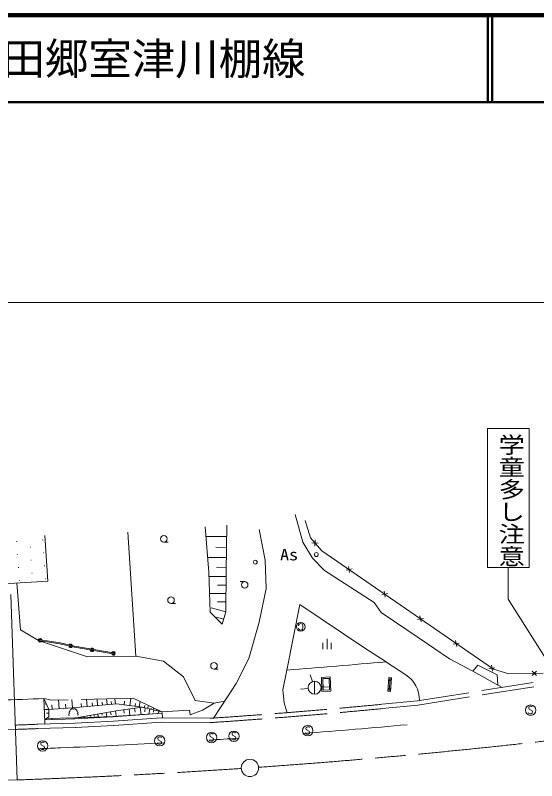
# Model space of a CAD drawing. Units: millimetres, scale not verified. Extents: x 40000 to 680000, y 20000 to 380000.
# Drawn here: x 243323 to 303372, y 291896 to 380000 of the extents above; entities that cross this region are included whole.
import ezdxf
from ezdxf.enums import TextEntityAlignment as Align

# ---------------------------------------------------------------- set-up
doc = ezdxf.new("R2010")
doc.units = ezdxf.units.MM
doc.header["$LTSCALE"] = 1000
doc.linetypes.add('CHAIN', pattern=[18.5, 12, -1.5, 3.5, -1.5])
doc.linetypes.add('DASHED', pattern=[7.5, 6, -1.5])
for name, color, linetype, lineweight in [('M-BGD', 7, 'Continuous', 13), ('M-BMK', 2, 'CHAIN', 13), ('M-STR-HTXT', 7, 'Continuous', 13), ('M-STR-STRC', 7, 'Continuous', 13), ('M-TTL', 2, 'Continuous', 140), ('M-TTL-LINE', 7, 'Continuous', 50)]:
    doc.layers.add(name, color=color, linetype=linetype, lineweight=lineweight)
doc.layers.add('M-TTL-TXT', color=7, linetype='Continuous')
doc.styles.add('@ＭＳ 明朝', font='')
doc.styles.add('ＭＳ ゴシック', font='')
doc.styles.add('ＭＳ 明朝', font='')
doc.styles.get('@ＭＳ 明朝').set_extended_font_data('@MS Mincho')
doc.styles.get('ＭＳ ゴシック').set_extended_font_data('MS Gothic')
doc.styles.get('ＭＳ 明朝').set_extended_font_data('MS Mincho')

msp = doc.modelspace()

# ---------------------------------------------------------------- linework, layer by layer
at = {"layer": 'M-BGD'}
for p, q in [((275564, 322523), (276444, 319353)), ((277318, 319849), (276718, 321848)), ((267693, 321299), (267616, 315995)), ((272107, 317266), (271421, 320819)), ((247064, 314879), (246722, 320118)), ((257219, 306212), (256288, 320491)), ((267674, 319989), (265287, 320024)), ((278626, 318367), (277318, 319849)), ((243522, 319419), (243477, 319441)), ((246516, 319615), (246471, 319636)), ((260426, 319355), (260926, 319355)), ((276444, 319353), (277561, 317514)), ((278189, 319239), (277484, 319283)), ((277859, 319614), (277814, 318908)), ((245068, 318768), (245023, 318790)), ((246613, 318118), (246568, 318139)), ((267656, 318751), (266418, 318769)), ((298395, 304715), (278626, 318367)), ((243620, 317923), (243575, 317944)), ((245165, 317272), (245120, 317293)), ((267639, 317571), (265481, 317603)), ((272207, 314012), (272107, 317266)), ((277561, 317514), (278944, 316098)), ((243717, 316426), (243672, 316447)), ((246711, 316621), (246666, 316643)), ((267623, 316447), (266499, 316464)), ((281695, 316551), (281822, 315856)), ((245263, 315775), (245218, 315797)), ((267608, 315394), (265633, 315419)), ((267616, 315995), (267556, 311340)), ((278944, 316098), (284645, 312417)), ((282106, 316267), (281411, 316140)), ((247064, 314879), (235939, 314154)), ((243903, 309249), (243495, 314668)), ((243815, 314929), (243770, 314950)), ((246809, 315124), (246763, 315146)), ((269733, 314822), (269233, 314812)), ((267596, 314401), (266604, 314414)), ((271408, 310143), (272207, 314012)), ((285809, 313710), (285937, 313015)), ((267583, 313431), (265692, 313455)), ((286221, 313426), (285525, 313299)), ((261259, 312299), (261759, 312299)), ((267571, 312481), (266621, 312493)), ((276083, 312187), (274599, 304635)), ((283594, 307161), (276083, 312187)), ((284645, 312417), (285475, 311271)), ((267556, 311340), (265873, 311800)), ((267556, 311340), (267164, 309906)), ((285475, 311271), (289739, 308385)), ((267326, 310499), (266485, 310729)), ((270223, 305977), (271408, 310143)), ((290335, 310585), (289640, 310458)), ((289924, 310869), (290051, 310173)), ((245982, 308017), (243903, 309249)), ((276442, 309478), (276437, 309728)), ((289739, 308385), (293330, 305942)), ((246000, 308136), (245982, 308017)), ((245982, 308017), (248465, 307645)), ((251648, 306166), (245982, 308017)), ((248488, 307763), (246000, 308136)), ((248465, 307645), (250132, 307248)), ((250156, 307366), (248488, 307763)), ((278754, 307754), (278754, 307034)), ((279234, 308234), (279234, 307034)), ((279714, 307754), (279714, 307034)), ((294450, 307744), (293754, 307616)), ((294038, 308028), (294165, 307332)), ((250132, 307248), (254805, 306452)), ((254825, 306571), (250156, 307366)), ((286020, 305583), (283594, 307161)), ((257219, 306224), (251648, 306166)), ((254805, 306452), (254825, 306571)), ((260400, 305655), (257219, 306224)), ((268776, 303096), (270223, 305977)), ((293330, 305942), (296024, 304522)), ((262698, 303852), (260400, 305655)), ((286013, 305583), (288289, 304097)), ((296024, 304522), (296580, 305200)), ((296580, 305200), (298821, 304095)), ((298564, 304903), (297868, 304775)), ((298152, 305187), (298280, 304491)), ((266205, 304742), (266705, 304742)), ((274149, 302343), (274599, 304635)), ((277543, 303309), (277264, 304097)), ((296024, 304522), (299412, 302639)), ((300178, 304208), (298395, 304715)), ((298901, 302923), (298821, 304095)), ((304106, 304257), (300178, 304208)), ((302853, 304491), (303360, 303998)), ((303353, 304498), (302860, 303991)), ((264049, 301145), (262698, 303852)), ((267759, 301546), (268776, 303096)), ((277795, 303349), (277795, 301849)), ((278584, 303785), (279605, 303834)), ((278584, 303785), (278626, 302166)), ((278738, 303642), (279459, 303677)), ((278738, 303642), (278772, 302323)), ((279459, 303677), (279494, 302358)), ((279605, 303834), (279648, 302215)), ((286332, 303762), (286246, 302188)), ((286332, 303762), (286631, 303745)), ((286397, 302205), (286480, 303728)), ((286418, 303505), (286412, 303405)), ((286412, 303405), (286512, 303400)), ((286418, 303505), (286518, 303500)), ((286512, 303400), (286518, 303500)), ((286631, 303745), (286545, 302171)), ((274188, 301954), (274149, 302343)), ((277059, 302521), (276172, 302429)), ((278551, 302644), (279397, 302695)), ((278626, 302166), (279648, 302215)), ((278772, 302323), (279494, 302358)), ((286365, 302530), (286359, 302430)), ((286359, 302430), (286459, 302425)), ((286365, 302530), (286464, 302525)), ((286459, 302425), (286464, 302525)), ((246622, 301352), (246719, 298623)), ((247167, 300104), (246622, 301352)), ((254860, 300744), (254805, 301335)), ((256521, 300552), (256628, 301375)), ((266161, 299108), (267759, 301546)), ((274296, 300875), (274188, 301954)), ((286246, 302188), (286545, 302171)), ((246894, 300728), (246770, 300723)), ((247562, 300130), (247529, 300636)), ((248372, 300183), (248306, 301195)), ((249154, 300234), (249123, 300707)), ((249910, 300284), (249848, 301229)), ((249910, 300284), (254966, 300754)), ((250932, 300379), (250894, 300790)), ((251590, 300440), (251514, 301262)), ((252213, 300498), (252178, 300866)), ((252802, 300553), (252733, 301289)), ((253360, 300605), (253329, 300934)), ((253887, 300654), (253826, 301313)), ((254387, 300700), (254359, 300995)), ((257931, 300369), (254966, 300754)), ((255862, 300637), (255916, 301049)), ((257125, 300474), (257164, 300775)), ((257607, 300411), (257685, 301013)), ((258173, 300312), (258227, 300568)), ((258564, 300221), (258648, 300565)), ((266231, 300818), (264049, 301145)), ((266231, 300818), (264893, 300020)), ((267437, 301055), (266231, 300818)), ((274576, 299950), (274296, 300875)), ((274576, 299950), (274296, 300875)), ((302628, 300469), (302484, 300397)), ((302724, 300469), (302628, 300469)), ((302820, 300445), (302724, 300469)), ((302868, 300397), (302820, 300445)), ((247167, 300104), (246667, 300086)), ((247182, 299668), (246933, 299659)), ((247167, 300104), (249910, 300284)), ((247167, 300104), (247198, 299232)), ((250316, 299141), (254951, 299949)), ((252824, 299578), (252885, 299229)), ((253286, 299658), (253324, 299437)), ((253776, 299743), (253859, 299263)), ((254298, 299834), (254358, 299486)), ((260223, 299651), (254596, 299288)), ((260223, 299651), (254600, 299230)), ((254847, 299929), (254954, 299311)), ((254951, 299949), (257931, 300369)), ((255818, 300071), (255876, 299655)), ((256422, 300156), (256527, 299412)), ((257046, 300244), (257110, 299794)), ((257692, 300335), (257810, 299495)), ((257931, 300369), (260214, 299835)), ((258285, 300286), (258254, 299825)), ((258789, 300168), (258730, 299555)), ((258941, 300133), (258959, 300246)), ((259220, 300068), (259252, 300284)), ((259297, 300050), (259252, 299783)), ((259565, 299987), (259582, 300062)), ((259873, 299915), (259818, 299625)), ((263398, 300030), (260214, 299835)), ((260214, 299835), (260223, 299651)), ((260223, 299651), (260261, 299141)), ((263472, 299481), (263398, 300030)), ((264893, 300020), (263472, 299481)), ((274576, 299950), (274642, 299729)), ((302436, 299677), (302388, 299749)), ((302580, 299605), (302436, 299677)), ((302484, 300397), (302460, 300253)), ((302460, 300253), (302508, 300133)), ((302508, 300133), (302844, 299941)), ((302748, 299605), (302580, 299605)), ((302868, 299677), (302748, 299605)), ((302844, 299941), (302892, 299821)), ((302892, 299821), (302868, 299677)), ((246934, 299063), (246709, 298919)), ((250200, 299034), (246709, 298919)), ((247198, 299232), (246934, 299063)), ((250195, 299137), (246934, 299063)), ((247549, 298947), (247545, 299077)), ((248797, 299047), (248795, 299105)), ((250048, 299029), (250045, 299134)), ((254596, 299288), (250195, 299137)), ((254600, 299230), (250200, 299034)), ((250570, 299186), (250576, 299150)), ((250892, 299242), (250900, 299194)), ((251233, 299301), (251255, 299174)), ((251295, 299130), (251294, 299175)), ((251596, 299364), (251611, 299274)), ((251981, 299431), (252021, 299200)), ((252390, 299502), (252418, 299339)), ((252546, 299139), (252542, 299218)), ((253792, 299234), (253791, 299260)), ((255043, 299263), (255039, 299316)), ((276817, 298037), (276793, 297893)), ((276793, 297893), (276841, 297773)), ((276961, 298109), (276817, 298037)), ((277057, 298109), (276961, 298109)), ((277153, 298085), (277057, 298109)), ((277201, 298037), (277153, 298085)), ((259904, 296952), (259760, 296880)), ((260000, 296952), (259904, 296952)), ((260096, 296928), (260000, 296952)), ((260144, 296880), (260096, 296928)), ((265740, 297238), (265716, 297094)), ((265716, 297094), (265764, 296974)), ((265884, 297310), (265740, 297238)), ((265764, 296974), (266100, 296782)), ((265980, 297310), (265884, 297310)), ((266076, 297286), (265980, 297310)), ((266124, 297238), (266076, 297286)), ((268312, 297399), (268288, 297255)), ((268288, 297255), (268336, 297135)), ((268456, 297471), (268312, 297399)), ((268336, 297135), (268672, 296943)), ((268552, 297471), (268456, 297471)), ((268648, 297447), (268552, 297471)), ((268696, 297399), (268648, 297447)), ((268672, 296943), (268720, 296823)), ((276769, 297317), (276721, 297389)), ((276913, 297245), (276769, 297317)), ((276841, 297773), (277177, 297581)), ((277081, 297245), (276913, 297245)), ((277201, 297317), (277081, 297245)), ((277177, 297581), (277225, 297461)), ((277225, 297461), (277201, 297317)), ((246281, 296277), (246257, 296133)), ((246257, 296133), (246305, 296013)), ((246425, 296349), (246281, 296277)), ((246521, 296349), (246425, 296349)), ((246617, 296325), (246521, 296349)), ((246665, 296277), (246617, 296325)), ((259712, 296160), (259664, 296232)), ((259856, 296088), (259712, 296160)), ((259760, 296880), (259736, 296736)), ((259736, 296736), (259784, 296616)), ((259784, 296616), (260120, 296424)), ((260024, 296088), (259856, 296088)), ((260144, 296160), (260024, 296088)), ((260120, 296424), (260168, 296304)), ((260168, 296304), (260144, 296160)), ((265692, 296518), (265644, 296590)), ((265836, 296446), (265692, 296518)), ((266004, 296446), (265836, 296446)), ((266124, 296518), (266004, 296446)), ((266100, 296782), (266148, 296662)), ((266148, 296662), (266124, 296518)), ((268264, 296679), (268216, 296751)), ((268408, 296607), (268264, 296679)), ((268576, 296607), (268408, 296607)), ((268696, 296679), (268576, 296607)), ((268720, 296823), (268696, 296679)), ((246233, 295557), (246185, 295629)), ((246377, 295485), (246233, 295557)), ((246305, 296013), (246641, 295821)), ((246545, 295485), (246377, 295485)), ((246665, 295557), (246545, 295485)), ((246641, 295821), (246689, 295701)), ((246689, 295701), (246665, 295557))]:
    msp.add_line(p, q, dxfattribs=at)
at = {"layer": 'M-BGD', "linetype": 'DASHED'}
for p, q in [((265618, 315885), (265201, 321100)), ((265757, 311286), (265618, 315885)), ((267164, 309906), (265757, 311286)), ((289632, 301087), (304806, 303495)), ((289696, 300591), (304860, 302997)), ((247509, 301174), (246622, 301352)), ((256896, 301381), (247509, 301174)), ((260214, 299835), (256896, 301381)), ((285526, 300688), (289632, 301087)), ((285574, 300191), (289696, 300591)), ((254630, 298731), (250220, 298535)), ((260127, 299142), (254630, 298731)), ((260127, 299142), (265748, 299080)), ((225961, 297251), (243339, 297799)), ((250219, 298535), (245916, 298393)), ((250236, 298035), (245932, 297893)), ((254652, 298231), (250242, 298035)), ((260165, 298644), (254667, 298232)), ((260165, 298644), (265741, 298580))]:
    msp.add_line(p, q, dxfattribs=at)
at = {"layer": 'M-BGD'}
for centre, radius in [((260426, 319735), 380), ((277988, 317927), 225), ((270962, 317050), 225), ((269740, 314447), 375), ((261259, 312679), 380), ((276190, 309598), 500), ((266205, 305122), 380), ((277795, 302599), 750), ((302676, 300013), 600), ((277009, 297653), 600), ((259952, 296496), 600), ((265932, 296854), 600), ((268504, 297015), 600), ((246473, 295893), 600)]:
    msp.add_circle(centre, radius, dxfattribs=at)
for centre, radius, start, end in [((276187, 309723), 250, 1.17432, 181.17432), ((276192, 309473), 250, 181.17432, 1.17432), ((246189, 308045), 208, 187.73492, 335.21448), ((246189, 308048), 208, 7.73492, 155.21448), ((246189, 308049), 162, 194.0946, 328.8548), ((246188, 308044), 162, 14.0946, 148.8548), ((246191, 308062), 125, 208.3446, 314.6048), ((246187, 308032), 125, 28.3446, 134.6048), ((249691, 307416), 208, 2.87262, 150.35223), ((249690, 307412), 162, 9.2323, 143.99249), ((249688, 307400), 125, 23.4823, 129.74249), ((249698, 307411), 208, 182.87262, 330.35217), ((249699, 307415), 162, 189.2323, 323.99249), ((249702, 307428), 125, 203.4823, 309.74249), ((252166, 306961), 208, 186.59509, 334.07471), ((252176, 306963), 208, 6.59509, 154.07471), ((252166, 306965), 162, 192.95483, 327.71509), ((252175, 306959), 162, 12.95477, 147.71509), ((252168, 306977), 125, 207.20477, 313.46503), ((252173, 306946), 125, 27.20483, 133.46503), ((254618, 306547), 208, 6.59509, 154.07471), ((254617, 306543), 162, 12.95477, 147.71509), ((254615, 306530), 125, 27.20483, 133.46503), ((254618, 306543), 208, 186.59509, 334.07471), ((254618, 306548), 162, 192.95483, 327.71509), ((254620, 306560), 125, 207.20477, 313.46503), ((216684, 1071520), 769069, 274.31885, 275.172), ((286376, 301166), 3500, 359.3302, 56.87512), ((216684, 1071520), 770750, 271.85443, 272.22607), ((249621, 299492), 150, 116.75592, 233.0105), ((249663, 299728), 150, 105.65039, 223.0163), ((249757, 299939), 150, 86.29053, 206.36658), ((249905, 300031), 150, 42.65491, 157.09863), ((250134, 300041), 150, 18.73791, 142.32379), ((250276, 299939), 150, 340.62152, 90.19769), ((250367, 299748), 150, 316.59601, 70.15314), ((250428, 299503), 150, 312.87079, 71.48602), ((250217, 298748), 3500, 182.04022, 185.37433), ((216684, 1071520), 776500, 274.41919, 275.30261), ((216684, 1071520), 776500, 272.35144, 273.22772), ((216684, 1071520), 776500, 273.61737, 273.85986), ((216684, 1071520), 776500, 272.17078, 272.35144)]:
    msp.add_arc(centre, radius, start, end, dxfattribs=at)
at = {"layer": 'M-BGD', "linetype": 'DASHED'}
for centre, radius, start, end in [((222177, 957396), 659756, 273.78662, 275.50989), ((222177, 957396), 660256, 273.7865, 275.50989), ((216684, 1071520), 773680, 271.97321, 272.16528), ((216684, 1071520), 774180, 271.97321, 272.16528)]:
    msp.add_arc(centre, radius, start, end, dxfattribs=at)
at = {"layer": 'M-BMK'}
msp.add_line((243541, 291983), (171423, 289498), dxfattribs=at)
at = {"layer": 'M-BMK', "linetype": 'Continuous'}
msp.add_circle((270343, 293368), 1000, dxfattribs=at)
at = {"layer": 'M-BMK'}
for start, end in [(274.0162, 277.86562), (271.97314, 273.87114)]:
    msp.add_arc((216685, 1071520), 780000, start, end, dxfattribs=at)
at = {"layer": 'M-STR-HTXT'}
for p, q in [((107111, 346940), (553291, 346940)), ((243541, 291983), (242806, 313318))]:
    msp.add_line(p, q, dxfattribs=at)
at = {"layer": 'M-STR-STRC'}
for p, q in [((302502, 332421), (297702, 332421)), ((297702, 316421), (297702, 332421)), ((302502, 316421), (302502, 332421)), ((297702, 316421), (302502, 316421)), ((300102, 316421), (300102, 312796)), ((300102, 312796), (305980, 303469))]:
    msp.add_line(p, q, dxfattribs=at)
at = {"layer": 'M-TTL'}
msp.add_line((680000, 380000), (40000, 380000), dxfattribs=at)
at = {"layer": 'M-TTL-LINE'}
for p, q in [((297750, 380000), (297750, 370000)), ((298250, 380000), (298250, 370000)), ((40000, 370000), (680000, 370000))]:
    msp.add_line(p, q, dxfattribs=at)

# ---------------------------------------------------------------- texts
at = {"layer": 'M-BGD', "style": 'ＭＳ 明朝', "width": 1.15}
msp.add_text('As', height=1320, dxfattribs=at).set_placement((273818, 316861), align=Align.BOTTOM_LEFT)
at = {"layer": 'M-STR-STRC', "style": '@ＭＳ 明朝', "width": 0.85}
msp.add_text('学童多し注意', height=2215, rotation=270, dxfattribs=at).set_placement((298686, 331866), align=Align.BOTTOM_LEFT)
at = {"layer": 'M-TTL-TXT', "style": 'ＭＳ ゴシック'}
msp.add_text('一般県道永田郷室津川棚線', height=3666, dxfattribs=at).set_placement((216734, 375000), align=Align.MIDDLE_LEFT)

doc.saveas('drawing.dxf')
